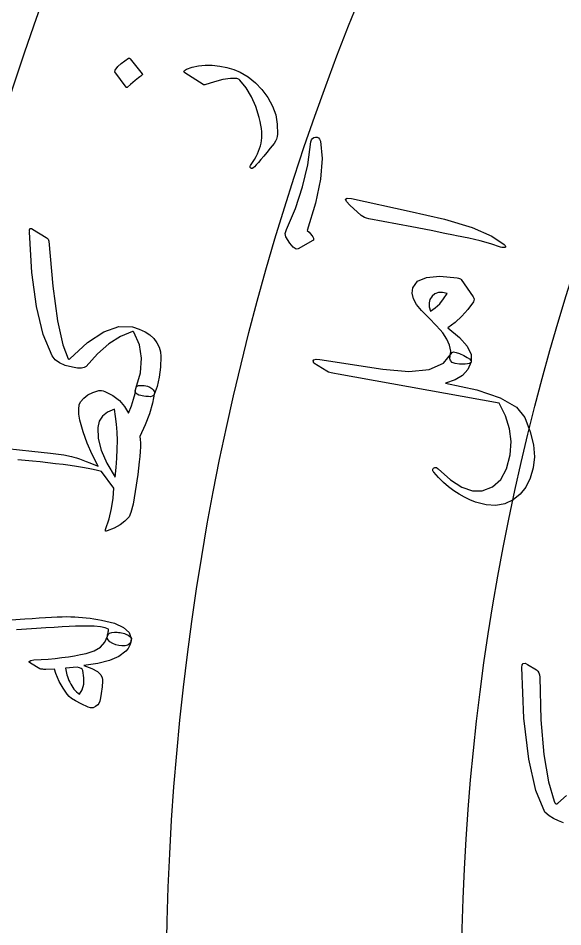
# Model space of a CAD drawing. Header units: millimetres. Extents: x -150 to 150, y -150 to 198.
# Drawn here: x -96.76 to -77.77, y 2.16 to 33.85 of the extents above; entities that cross this region are included whole.
import ezdxf

# ---------------------------------------------------------------- set-up
doc = ezdxf.new("R2010")
doc.units = ezdxf.units.MM
for name, color, linetype in [('CUT_OUTER', 1, 'Continuous'), ('ENGRAVE', 7, 'Continuous'), ('ENGRAVE_FINE', 8, 'Continuous'), ('GUIDE', 3, 'Continuous'), ('TEXT', 5, 'Continuous')]:
    doc.layers.add(name, color=color, linetype=linetype)

msp = doc.modelspace()

# ---------------------------------------------------------------- linework, layer by layer
at = {"layer": 'CUT_OUTER'}
msp.add_arc((0.0002, -0.0002), 149.9998, 179.017762, 3.164151, dxfattribs=at)
at = {"layer": 'ENGRAVE'}
for radius in [132.75, 112.1737, 91.5975]:
    msp.add_circle((0, 0), radius, dxfattribs=at)
at = {"layer": 'ENGRAVE_FINE'}
for radius in [122.4619, 101.8856, 81.3094]:
    msp.add_circle((0, 0), radius, dxfattribs=at)
at = {"layer": 'GUIDE'}
msp.add_circle((0, 0), 137.25, dxfattribs=at)
at = {"layer": 'TEXT'}
for points in [[(-93.3923, 31.9804), (-93.398, 31.9925), (-93.3989, 32.007), (-93.3951, 32.0239), (-93.3865, 32.0433), (-93.2826, 32.1651), (-93.1692, 32.2743), (-93.0461, 32.3709), (-92.9136, 32.4548), (-92.8956, 32.4612), (-92.8798, 32.4612), (-92.8663, 32.455), (-92.8549, 32.4424), (-92.4387, 31.9188), (-92.4303, 31.9018), (-92.4328, 31.8846), (-92.4462, 31.8672), (-92.4705, 31.8494), (-92.4915, 31.8341), (-92.5235, 31.8094), (-92.5666, 31.7755), (-92.6208, 31.7323), (-92.6862, 31.6788), (-92.7633, 31.6141), (-92.8519, 31.5382), (-92.9521, 31.451), (-92.9676, 31.4402), (-92.9806, 31.4365), (-92.9911, 31.4401), (-92.9992, 31.4509)], [(-90.9547, 31.953), (-90.966, 31.9614), (-90.9744, 31.9698), (-90.9798, 31.9782), (-90.9823, 31.9865), (-90.9771, 32.007), (-90.9598, 32.0282), (-90.9304, 32.0501), (-90.8889, 32.0727), (-90.6914, 32.1476), (-90.4765, 32.1961), (-90.2442, 32.2181), (-89.9946, 32.2137), (-89.734, 32.1863), (-89.485, 32.1372), (-89.2477, 32.0667), (-89.022, 31.9748), (-88.7422, 31.8053), (-88.4886, 31.601), (-88.261, 31.3623), (-88.0589, 31.0894), (-87.8934, 30.7913), (-87.7824, 30.479), (-87.7256, 30.1523), (-87.723, 29.8109), (-87.7327, 29.723), (-87.7555, 29.6396), (-87.7915, 29.5606), (-87.8406, 29.486), (-87.9718, 29.3199), (-88.0918, 29.1702), (-88.2006, 29.037), (-88.2984, 28.9203), (-88.3849, 28.8207), (-88.4603, 28.7386), (-88.5244, 28.6742), (-88.5773, 28.6275), (-88.5918, 28.6189), (-88.6052, 28.6137), (-88.6175, 28.6119), (-88.6287, 28.6136), (-88.642, 28.6194), (-88.6535, 28.6274), (-88.6634, 28.6377), (-88.6715, 28.6503), (-88.6762, 28.6646), (-88.6756, 28.6801), (-88.6697, 28.6968), (-88.6586, 28.7146), (-88.5878, 28.8219), (-88.5244, 28.9258), (-88.4682, 29.0263), (-88.4194, 29.1235), (-88.3776, 29.2182), (-88.3426, 29.3114), (-88.3144, 29.4029), (-88.2929, 29.4929), (-88.2781, 29.5849), (-88.2696, 29.6825), (-88.2675, 29.7855), (-88.2717, 29.8941), (-88.2827, 30.0085), (-88.3009, 30.1288), (-88.3263, 30.255), (-88.3588, 30.3872), (-88.4775, 30.7689), (-88.6293, 31.1148), (-88.8147, 31.4246), (-89.034, 31.6984), (-89.0528, 31.7177), (-89.0769, 31.7331), (-89.1064, 31.7446), (-89.1412, 31.7521), (-89.3636, 31.7492), (-89.6228, 31.712), (-89.9187, 31.64), (-90.2512, 31.5327), (-90.271, 31.5298), (-90.2877, 31.5297), (-90.3015, 31.5325), (-90.3123, 31.5383)], [(-86.5535, 29.5368), (-86.5361, 29.6089), (-86.5041, 29.6618), (-86.4577, 29.6956), (-86.3969, 29.7101), (-86.3351, 29.7048), (-86.286, 29.6791), (-86.2493, 29.6328), (-86.2252, 29.5662), (-86.1647, 28.9592), (-86.2225, 28.2389), (-86.3957, 27.4033), (-86.681, 26.4496), (-86.6206, 26.3895), (-86.5682, 26.3318), (-86.5238, 26.2767), (-86.4874, 26.224), (-86.4653, 26.1815), (-86.4586, 26.146), (-86.4672, 26.1174), (-86.4912, 26.0958), (-86.9952, 25.8117), (-87.0717, 25.8037), (-87.1697, 25.8704), (-87.289, 26.0122), (-87.4291, 26.2294), (-87.446, 26.2823), (-87.4476, 26.3423), (-87.4339, 26.4094), (-87.4049, 26.4835), (-87.0919, 27.2182), (-86.846, 27.9708), (-86.6667, 28.743), (-86.5535, 29.5368)], [(-85.1951, 27.3333), (-85.3168, 27.4604), (-85.3478, 27.5413), (-85.2884, 27.5757), (-85.1385, 27.5635), (-83.1283, 27.1197), (-81.8968, 26.8394), (-80.9341, 26.5508), (-80.2394, 26.2571), (-79.8118, 25.9599), (-79.7815, 25.9214), (-79.768, 25.8917), (-79.7715, 25.8707), (-79.792, 25.8585), (-79.8198, 25.8524), (-79.8533, 25.8524), (-79.8925, 25.8586), (-79.9374, 25.871), (-80.282, 25.9825), (-80.6526, 26.0851), (-81.0493, 26.1783), (-81.4721, 26.262), (-81.582, 26.2859), (-81.8797, 26.3469), (-82.3654, 26.4449), (-83.0393, 26.5789), (-84.5391, 26.8583), (-84.6171, 26.8785), (-84.6865, 26.9051), (-84.7474, 26.9382), (-84.7995, 26.9776)], [(-92.6638, 20.9344), (-92.5031, 21.4818), (-92.4606, 21.9915), (-92.537, 22.4653), (-92.7327, 22.9046), (-92.7417, 22.9163), (-92.7526, 22.9248), (-92.7652, 22.9298), (-92.7796, 22.9314), (-93.1901, 22.7542), (-93.5964, 22.4922), (-93.9977, 22.1445), (-94.393, 21.7107), (-94.4582, 21.6677), (-94.5598, 21.6485), (-94.6979, 21.6531), (-94.8726, 21.6814), (-95.1227, 21.7444), (-95.3244, 21.8314), (-95.4777, 21.9426), (-95.5824, 22.078), (-95.8905, 22.8255), (-96.1294, 23.7931), (-96.2925, 24.9821), (-96.3716, 26.3931), (-96.3739, 26.4094), (-96.3747, 26.4242), (-96.3739, 26.4375), (-96.3716, 26.4495), (-96.3686, 26.4602), (-96.3659, 26.4701), (-96.3635, 26.4789), (-96.3613, 26.4869), (-96.3532, 26.5058), (-96.3413, 26.5176), (-96.3255, 26.5223), (-96.3059, 26.52), (-96.3022, 26.5187), (-96.2981, 26.5168), (-96.2938, 26.5143), (-96.2891, 26.5113), (-96.2836, 26.5075), (-96.2769, 26.5029), (-96.269, 26.4975), (-96.2599, 26.4912), (-95.7898, 26.2098), (-95.7493, 26.1798), (-95.7203, 26.1469), (-95.7026, 26.1111), (-95.6963, 26.0724), (-95.5591, 24.5068), (-95.3922, 23.3042), (-95.2093, 22.4602), (-95.0195, 21.9714), (-95.0078, 21.958), (-94.9949, 21.954), (-94.9808, 21.9595), (-94.9654, 21.9744), (-94.3502, 22.5464), (-93.7796, 22.9198), (-93.2558, 23.0981), (-92.78, 23.0845), (-92.5415, 23.0114), (-92.3384, 22.9194), (-92.1705, 22.8089), (-92.0377, 22.6798), (-91.9291, 22.53), (-91.8517, 22.3769), (-91.8056, 22.2203), (-91.7907, 22.0601), (-91.8017, 21.6794), (-91.8427, 21.3308), (-91.9144, 21.0138), (-92.0168, 20.7281), (-92.0458, 20.6905), (-92.0899, 20.6657), (-92.1493, 20.6537), (-92.2239, 20.6544), (-92.3076, 20.6633), (-92.3798, 20.6724), (-92.4406, 20.6817), (-92.4898, 20.6913), (-92.5582, 20.7113), (-92.611, 20.7373), (-92.6481, 20.7692), (-92.6696, 20.8071), (-92.6792, 20.8343), (-92.6814, 20.8646), (-92.6763, 20.898), (-92.6638, 20.9344)], [(-83.0023, 24.4503), (-82.8378, 24.678), (-82.5236, 24.8127), (-82.0602, 24.8537), (-81.4481, 24.8006), (-81.4053, 24.7924), (-81.3695, 24.7788), (-81.3409, 24.7597), (-81.3194, 24.7353), (-80.8984, 24.1321), (-80.8739, 24.0919), (-80.8638, 24.0506), (-80.8682, 24.0083), (-80.887, 23.9649), (-81.0765, 23.6987), (-81.2881, 23.4574), (-81.522, 23.241), (-81.7785, 23.0492), (-81.3723, 22.7226), (-81.1022, 22.4157), (-80.9684, 22.1277), (-80.9708, 21.8576), (-80.989, 21.8322), (-81.0287, 21.8115), (-81.0898, 21.7955), (-81.1724, 21.7842), (-81.3691, 21.7852), (-81.5212, 21.8072), (-81.6287, 21.8504), (-81.6915, 21.9149), (-81.7022, 21.9456), (-81.7068, 21.979), (-81.7052, 22.0151), (-81.6975, 22.0537), (-81.6794, 22.2442), (-81.7164, 22.4456), (-81.8085, 22.6583), (-81.9555, 22.8827), (-82.0474, 22.989), (-82.2011, 23.1531), (-82.4163, 23.3755), (-82.6927, 23.6568), (-82.8686, 23.8663), (-82.9788, 24.0686), (-83.0234, 24.2633), (-83.0023, 24.4503)], [(-82.3848, 23.6385), (-82.2157, 23.7534), (-82.0627, 23.8943), (-81.9257, 24.0612), (-81.8044, 24.2541), (-81.9657, 24.2894), (-82.1072, 24.2849), (-82.2287, 24.2404), (-82.3304, 24.156), (-82.4026, 24.0453), (-82.4357, 23.922), (-82.4298, 23.7863), (-82.3848, 23.6385)], [(-84.0448, 21.6138), (-83.1366, 21.5349), (-82.431, 21.6058), (-81.9273, 21.8261), (-81.624, 22.1969), (-81.5763, 22.2129), (-81.4932, 22.1999), (-81.3746, 22.1579), (-81.2205, 22.0871), (-81.1007, 22.0258), (-81.0188, 21.9684), (-80.9747, 21.915), (-80.9686, 21.8655), (-81.0816, 21.6056), (-81.2668, 21.3964), (-81.5247, 21.2372), (-81.8555, 21.1277), (-80.7716, 20.8928), (-79.9499, 20.6129), (-79.3893, 20.2908), (-79.089, 19.9271), (-78.9038, 19.4271), (-78.7932, 18.9689), (-78.7579, 18.5509), (-78.7984, 18.1721), (-78.9033, 17.8087), (-79.0551, 17.5012), (-79.2544, 17.249), (-79.5018, 17.0518), (-79.7876, 16.9196), (-80.102, 16.8629), (-80.4451, 16.8822), (-80.8169, 16.9783), (-81.0101, 17.0554), (-81.2002, 17.147), (-81.3871, 17.2534), (-81.5709, 17.3745), (-81.7512, 17.511), (-81.9281, 17.6634), (-82.1012, 17.832), (-82.2707, 18.0167), (-82.2875, 18.0425), (-82.2977, 18.0691), (-82.3014, 18.0963), (-82.2984, 18.1241), (-82.2904, 18.1461), (-82.2769, 18.1637), (-82.2579, 18.177), (-82.2334, 18.1858), (-82.2057, 18.1876), (-82.177, 18.1796), (-82.1472, 18.162), (-82.1163, 18.1346), (-81.692, 17.7533), (-81.2937, 17.5006), (-80.9225, 17.3746), (-80.5789, 17.3736), (-80.2176, 17.5079), (-79.9353, 17.7617), (-79.7308, 18.135), (-79.6025, 18.6286), (-79.5716, 19.0852), (-79.6256, 19.5367), (-79.7645, 19.9842), (-79.9885, 20.4288), (-85.6003, 21.434), (-85.7344, 21.4581), (-85.8463, 21.4845), (-85.9362, 21.5131), (-86.0039, 21.544), (-86.4502, 21.8268), (-86.4762, 21.8987), (-86.4507, 21.944), (-86.3737, 21.9627), (-86.2452, 21.9548)], [(-93.9844, 19.5816), (-93.9696, 19.2004), (-93.8647, 18.7839), (-93.6693, 18.3333), (-93.3828, 17.8497), (-93.3459, 18.1855), (-93.3204, 18.5102), (-93.3065, 18.8237), (-93.3042, 19.1263), (-93.3134, 19.4175), (-93.3337, 19.6967), (-93.3652, 19.9641), (-93.4081, 20.2198), (-93.6491, 20.1159), (-93.8257, 19.9747), (-93.9375, 19.7965), (-93.9844, 19.5816)], [(-94.3957, 11.6997), (-94.1122, 11.7917), (-93.8939, 11.9227), (-93.7405, 12.0928), (-93.6518, 12.3024), (-93.6246, 12.3594), (-93.575, 12.4013), (-93.503, 12.4283), (-93.4086, 12.4402), (-93.3594, 12.4401), (-93.3095, 12.4381), (-93.259, 12.4341), (-93.2077, 12.4282), (-93.1564, 12.4195), (-93.1055, 12.4072), (-93.0552, 12.3913), (-93.0053, 12.3718), (-92.9241, 12.3334), (-92.8655, 12.2945), (-92.8295, 12.2549), (-92.8161, 12.2146), (-92.8318, 12.0943), (-92.869, 11.9813), (-92.9275, 11.8756), (-93.0075, 11.7771), (-93.2497, 11.5972), (-93.574, 11.454), (-93.9806, 11.3472), (-94.4696, 11.277), (-94.1976, 11.1721), (-94.0006, 11.0655), (-93.8786, 10.9569), (-93.8316, 10.8462), (-93.828, 10.7887), (-93.8265, 10.7283), (-93.8271, 10.665), (-93.83, 10.5986), (-93.835, 10.5289), (-93.8423, 10.4552), (-93.8519, 10.3776), (-93.8637, 10.2961), (-93.8902, 10.1469), (-93.9183, 10.0328), (-93.9482, 9.9539), (-93.9799, 9.9102), (-94.0665, 9.8422), (-94.1517, 9.8044), (-94.2356, 9.797), (-94.3183, 9.8199), (-94.571, 9.9405), (-94.7657, 10.0433), (-94.9025, 10.1281), (-94.9813, 10.1948), (-95.057, 10.2823), (-95.1297, 10.3789), (-95.1994, 10.4848), (-95.2661, 10.5998), (-95.3298, 10.724), (-95.3905, 10.8575), (-95.448, 11.0001), (-95.5024, 11.1521), (-95.803, 11.1419), (-95.8389, 11.1425), (-95.8721, 11.1433), (-95.9023, 11.1443), (-95.9298, 11.1453), (-95.9544, 11.1475), (-95.9759, 11.1516), (-95.9943, 11.1578), (-96.0097, 11.1659), (-96.3393, 11.356), (-96.3818, 11.3918), (-96.3763, 11.423), (-96.3226, 11.4493), (-96.2209, 11.4708), (-95.962, 11.4837), (-95.7118, 11.5016), (-95.4704, 11.5245), (-95.2377, 11.5525), (-95.0138, 11.5845), (-94.7988, 11.6198), (-94.5928, 11.6581), (-94.3957, 11.6997)], [(-95.1098, 11.1811), (-95.1003, 11.1266), (-95.0891, 11.0701), (-95.0763, 11.0115), (-95.0618, 10.9509), (-95.0441, 10.8886), (-95.022, 10.8248), (-94.9952, 10.7597), (-94.9639, 10.6931), (-94.9324, 10.628), (-94.8977, 10.5662), (-94.8598, 10.5079), (-94.8186, 10.4531), (-94.7742, 10.4021), (-94.7265, 10.3554), (-94.6755, 10.3131), (-94.6212, 10.2751), (-94.5267, 10.4344), (-94.476, 10.6252), (-94.4689, 10.8478), (-94.5053, 11.1026), (-94.528, 11.1443), (-94.5695, 11.1771), (-94.6298, 11.201), (-94.709, 11.216)]]:
    msp.add_lwpolyline(points, close=True, dxfattribs=at)
for points in [[(-97.1435, 18.8424), (-96.2929, 18.7575), (-95.637, 18.6832), (-95.1759, 18.6205), (-94.9093, 18.5697), (-94.822, 18.5467), (-94.7263, 18.5177), (-94.6224, 18.4828), (-94.5101, 18.4421), (-94.3893, 18.3964), (-94.2598, 18.3467), (-94.1216, 18.293), (-93.9747, 18.2354), (-94.1838, 18.6325), (-94.359, 19.0315), (-94.5003, 19.4322), (-94.6076, 19.8342), (-94.6447, 20.0435), (-94.6532, 20.2201), (-94.6333, 20.3638), (-94.5851, 20.4746), (-94.4769, 20.6053), (-94.3351, 20.714), (-94.16, 20.8007), (-93.9515, 20.8651), (-93.9052, 20.8702), (-93.8542, 20.8665), (-93.7984, 20.8541), (-93.7378, 20.833), (-93.4616, 20.6925), (-93.2324, 20.5193), (-93.0501, 20.3135), (-92.9146, 20.0752), (-92.8149, 20.3321), (-92.7395, 20.562), (-92.6885, 20.7651), (-92.6622, 20.9416), (-92.649, 20.9873), (-92.6176, 21.0204), (-92.5682, 21.0408), (-92.5007, 21.0486), (-92.3672, 21.0428), (-92.2568, 21.0233), (-92.1695, 20.9902), (-92.1053, 20.9436), (-92.0598, 20.8942), (-92.0287, 20.8529), (-92.0119, 20.8195), (-92.0096, 20.7941), (-92.0793, 20.4315), (-92.1883, 20.0569), (-92.3363, 19.6698), (-92.5231, 19.2697), (-92.5231, 19.2697), (-92.5091, 19.1637), (-92.5022, 19.0405), (-92.5025, 18.9002), (-92.5099, 18.7427), (-92.5234, 18.5678), (-92.5419, 18.3754), (-92.5654, 18.1653), (-92.5937, 17.9375), (-92.6788, 17.3517), (-92.7566, 16.9099), (-92.8293, 16.6123), (-92.8981, 16.459), (-93.0388, 16.3167), (-93.2117, 16.1881), (-93.4169, 16.0728), (-93.6545, 15.971), (-93.6913, 15.9628), (-93.7135, 15.9679), (-93.7211, 15.9866), (-93.7142, 16.0186), (-93.5945, 16.3889), (-93.5066, 16.7522), (-93.4505, 17.109), (-93.4262, 17.4597), (-93.8597, 18.0467), (-93.9949, 18.0819), (-94.1491, 18.1165), (-94.3224, 18.1506), (-94.5146, 18.184), (-94.725, 18.2171), (-94.9524, 18.2501), (-95.1968, 18.2829), (-95.4583, 18.3156), (-95.7301, 18.3475), (-95.9982, 18.3767), (-96.2626, 18.4031), (-96.5232, 18.4267), (-96.7796, 18.4474)], [(-97.0029, 12.8657), (-96.5344, 12.9023), (-96.2769, 12.9226), (-96.0353, 12.94), (-95.8094, 12.9545), (-95.5994, 12.9663), (-95.4058, 12.975), (-95.229, 12.9801), (-95.0691, 12.9818), (-94.9261, 12.9801), (-94.7917, 12.9753), (-94.6576, 12.9678), (-94.524, 12.9574), (-94.3907, 12.9443), (-94.2574, 12.9283), (-94.1235, 12.9095), (-93.9891, 12.8878), (-93.8541, 12.8632), (-93.4057, 12.7505), (-93.0846, 12.605), (-92.8906, 12.4267), (-92.8235, 12.2156), (-92.8336, 12.117), (-92.8723, 12.0422), (-92.9398, 11.9914), (-93.0361, 11.9643), (-93.146, 11.9582), (-93.2545, 11.9703), (-93.3617, 12.0006), (-93.4674, 12.0493), (-93.5632, 12.1087), (-93.6261, 12.1696), (-93.6559, 12.2317), (-93.6528, 12.2951), (-93.643, 12.3431), (-93.6342, 12.3861), (-93.6266, 12.4241), (-93.6201, 12.4573), (-93.6156, 12.486), (-93.6139, 12.511), (-93.615, 12.5322), (-93.619, 12.5496), (-93.7242, 12.5971), (-93.8894, 12.6304), (-94.1147, 12.6496), (-94.4, 12.6543), (-94.5703, 12.6515), (-94.7659, 12.6453), (-94.9868, 12.6358), (-95.2329, 12.6229), (-95.5048, 12.6071), (-95.8027, 12.5887), (-96.1266, 12.5677), (-96.4767, 12.5439), (-96.8191, 12.5196)], [(-77.7457, 5.7955), (-77.9234, 5.8548), (-78.0911, 5.9359), (-78.2487, 6.0389), (-78.396, 6.1639), (-78.7088, 6.9197), (-78.9573, 8.0116), (-79.1276, 9.4414), (-79.2016, 11.2095), (-79.1878, 11.303), (-79.1494, 11.352), (-79.0863, 11.3564), (-78.9986, 11.3164), (-78.9986, 11.3164), (-78.6885, 11.121), (-78.6397, 11.0814), (-78.6043, 11.0259), (-78.5824, 10.9544), (-78.5739, 10.8671), (-78.5347, 9.3874), (-78.4306, 8.1738), (-78.274, 7.226), (-78.0743, 6.5429), (-78.0449, 6.4875), (-78.0124, 6.4581), (-77.9768, 6.4546), (-77.9381, 6.4772), (-77.6446, 6.7425)]]:
    msp.add_lwpolyline(points, dxfattribs=at)

doc.saveas('drawing.dxf')
